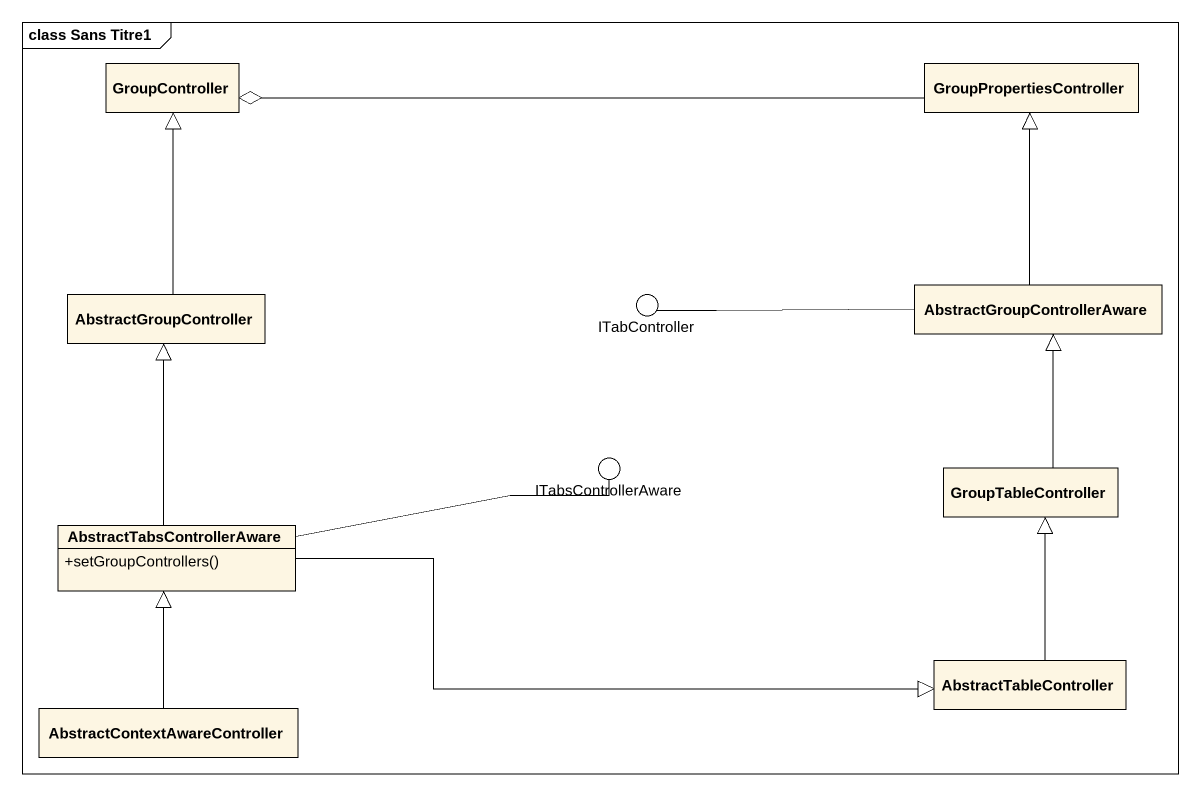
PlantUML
@startuml
mainframe class Sans Titre1
allowmixing
hide circle
hide empty members
skinparam classAttributeIconSize 0
class GroupController
class GroupPropertiesController
class AbstractGroupControllerAware
class AbstractGroupController
() ITabController
() ITabsControllerAware
class GroupTableController
class AbstractTabsControllerAware {
  +setGroupControllers()
}
class "AbstractContextAwareController" as AbstractContextAwareControll
class AbstractTableController
GroupController o-right- GroupPropertiesController
AbstractGroupControllerAware -up-|> GroupPropertiesController
AbstractGroupControllerAware -left- ITabController
AbstractGroupController -up-|> GroupController
GroupTableController -up-|> AbstractGroupControllerAware
AbstractTabsControllerAware -up-|> AbstractGroupController
AbstractTabsControllerAware -right- ITabsControllerAware
AbstractTabsControllerAware -right-|> AbstractTableController
AbstractContextAwareControll -up-|> AbstractTabsControllerAware
AbstractTableController -up-|> GroupTableController
@enduml
